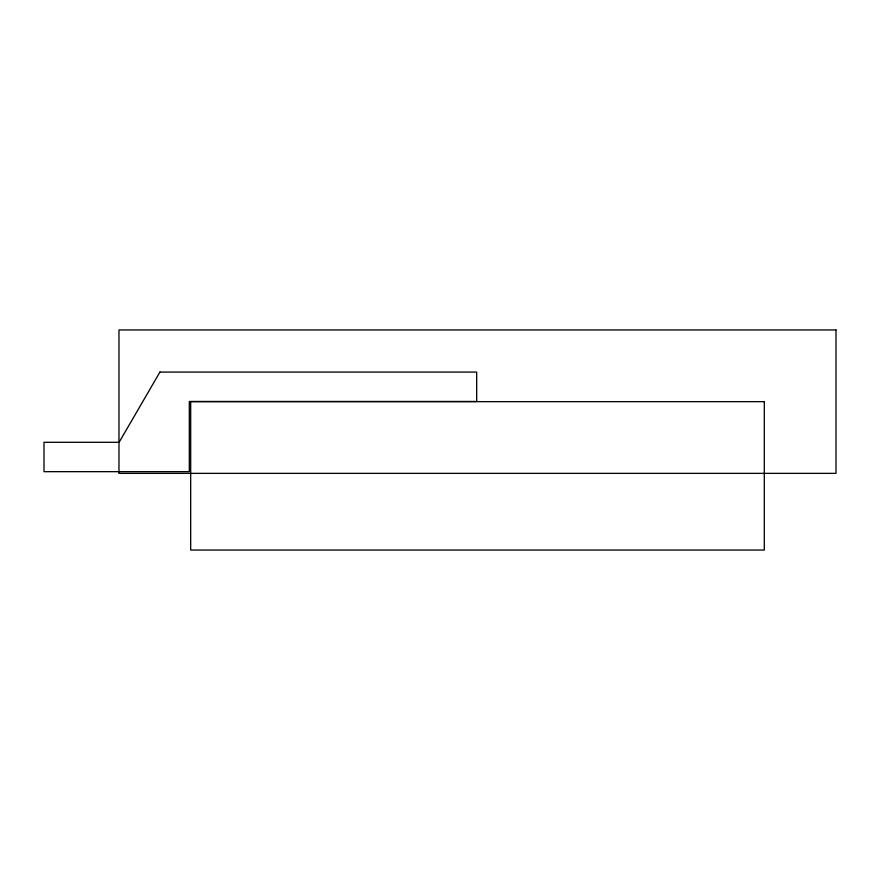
<?xml version="1.0" encoding="UTF-8"?>
<svg xmlns="http://www.w3.org/2000/svg" width="880" height="880" viewBox="0 0 880 880"><rect width="100%" height="100%" fill="white"/><g stroke="black" fill="none" stroke-linecap="round" stroke-linejoin="round"><path stroke-width="1.32" d="M159.929 372.075L119.108 442.288L44 442.288L44 471.669L189.321 471.669L189.321 401.467L476.685 401.467L476.685 372.075L159.929 372.075M836 329.956L118.976 329.956L118.976 473.363L836 473.363L836 329.956M764.302 401.654L190.685 401.654L190.685 550.044L764.302 550.044L764.302 401.654"/></g></svg>
